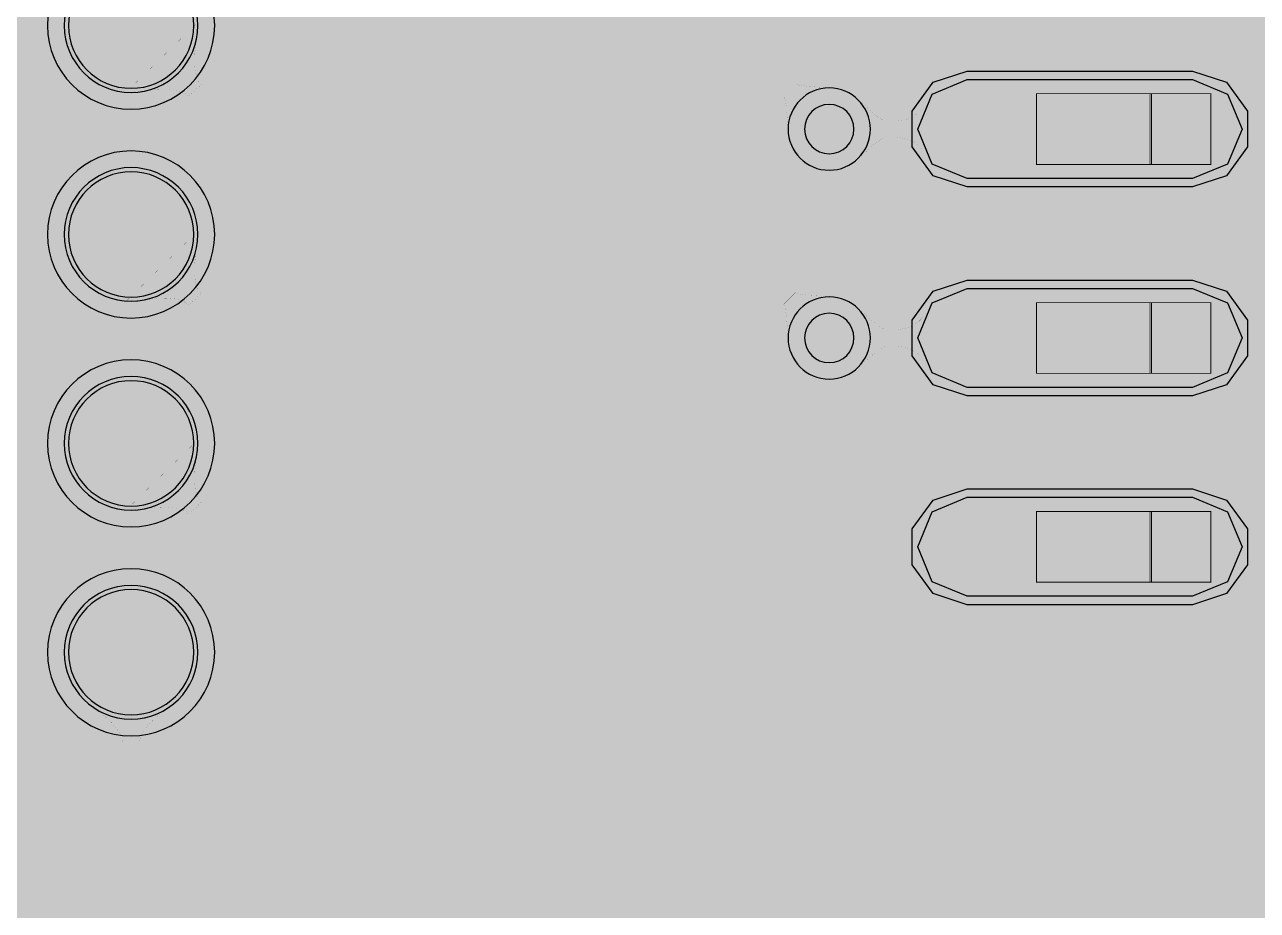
# Model space of a CAD drawing. Header units: millimetres. Extents: x 0 to 100, y -100 to 0.
# Drawn here: x 8.85 to 16.35, y -62.55 to -57.17 of the extents above; entities that cross this region are included whole.
import ezdxf

# ---------------------------------------------------------------- set-up
doc = ezdxf.new("R2010")
doc.units = ezdxf.units.MM
doc.header["$MEASUREMENT"] = 0
for name, color, linetype, true_color in [('Bottom-Layer', 7, 'Continuous', 0x0000ff), ('Bottom-Paste-Mask-Layer', 7, 'Continuous', 0x800000), ('Bottom-Solder-Mask-Layer', 7, 'Continuous', 0xaa00ff), ('Component-Shape-Layer', 7, 'Continuous', 0x00cccc), ('Hole-Layer', 7, 'Continuous', 0x222222), ('Inner1', 7, 'Continuous', 0x999966), ('Inner2', 7, 'Continuous', 0x008000), ('Multi-Layer', 7, 'Continuous', 0xc0c0c0), ('Pin-Floating-Layer', 7, 'Continuous', 0xff99ff), ('Pin-Soldering-Layer', 7, 'Continuous', 0xcc9999), ('Top-Layer', 7, 'Continuous', 0xff0000), ('Top-Paste-Mask-Layer', 7, 'Continuous', 0x808080), ('Top-Solder-Mask-Layer', 7, 'Continuous', 0x800080)]:
    doc.layers.add(name, color=color, linetype=linetype, true_color=true_color)

msp = doc.modelspace()

# ---------------------------------------------------------------- hatches: boundary and pattern name
at = {"layer": 'Bottom-Layer'}
for points in [[(99.6419, -0.3581), (99.6419, -99.6419), (0.3581, -99.6419), (0.3581, -0.3581)], [(7.0747, -50.8217), (6.826, -51.0968), (6.736, -51.4567), (6.826, -51.8165), (7.0747, -52.0917), (6.826, -52.3668), (6.736, -52.7267), (6.826, -53.0865), (7.0747, -53.3617), (6.826, -53.6368), (6.736, -53.9967), (6.826, -54.3565), (7.0747, -54.6317), (6.826, -54.9068), (6.736, -55.2667), (6.826, -55.6265), (7.0747, -55.9017), (6.8259, -56.1769), (6.736, -56.5369), (6.8261, -56.8969), (7.0752, -57.172), (6.8329, -57.4355), (6.7371, -57.7804), (6.8087, -58.1311), (7.0319, -58.4108), (7.0531, -58.4266), (7.0747, -58.4417), (6.826, -58.7168), (6.736, -59.0767), (6.826, -59.4365), (7.0747, -59.7117), (6.826, -59.9868), (6.736, -60.3467), (6.826, -60.7066), (7.0747, -60.9817), (6.8636, -61.1938), (6.7501, -61.4706), (6.7515, -61.7699), (6.8676, -62.0456), (7.0808, -62.2557), (7.3582, -62.3679), (7.6574, -62.365), (7.9326, -62.2474), (9.7791, -62.2474), (9.9357, -62.2163), (10.0684, -62.1276), (10.5764, -61.6196), (10.6651, -61.4869), (10.6963, -61.3303), (10.6963, -45.3287), (13.1431, -42.8819), (13.1738, -43.1818), (13.3447, -43.4301), (13.6139, -43.5658), (13.9152, -43.5555), (14.1745, -43.4018), (14.3282, -43.1425), (14.3385, -42.8412), (14.2028, -42.572), (13.9545, -42.4011), (13.6546, -42.3704), (13.7111, -42.3139), (13.7843, -42.3087), (14.1068, -42.1903), (14.3137, -41.9161), (14.339, -41.5735), (14.1746, -41.2718), (13.873, -41.1074), (13.5304, -41.1326), (13.2561, -41.3394), (13.1377, -41.6619), (13.1324, -41.7353), (10.2512, -44.6165), (10.2611, -44.3937), (10.2063, -44.1776), (10.0914, -43.9865), (9.9263, -43.8367), (10.1751, -43.5615), (10.2651, -43.2017), (10.1751, -42.8418), (9.9263, -42.5667), (10.1751, -42.2915), (10.2651, -41.9317), (10.1751, -41.5718), (9.9263, -41.2967), (10.1751, -41.0215), (10.2651, -40.6617), (10.1751, -40.3018), (9.9263, -40.0267), (10.1841, -39.7341), (10.2641, -39.3526), (10.1455, -38.9811), (9.8592, -38.7165), (9.8668, -38.7089), (11.443, -38.7089), (13.1324, -40.3984), (13.1377, -40.4717), (13.2561, -40.7942), (13.5303, -41.001), (13.8729, -41.0263), (14.1745, -40.8619), (14.3389, -40.5603), (14.3137, -40.2178), (14.107, -39.9435), (13.7846, -39.825), (13.7111, -39.8197), (13.6546, -39.7633), (13.9751, -39.7245), (14.2306, -39.5272), (14.3492, -39.2269), (14.2973, -38.9082), (14.0895, -38.661), (13.7846, -38.555), (13.7111, -38.5497), (13.6546, -38.4933), (13.9546, -38.4625), (14.203, -38.2914), (14.3386, -38.0219), (14.328, -37.7205), (14.174, -37.4612), (13.9143, -37.3078), (13.6128, -37.2981), (13.3437, -37.4344), (13.2881, -37.4827), (9.4686, -37.4827), (9.312, -37.5138), (9.1792, -37.6025), (7.9658, -38.8159), (7.8771, -38.9487), (7.846, -39.1052), (7.846, -44.4246), (7.4742, -44.3426), (7.1089, -44.45), (6.8408, -44.7203), (6.7362, -45.0864), (6.8213, -45.4576), (7.0747, -45.7417), (6.826, -46.0168), (6.736, -46.3767), (6.826, -46.7365), (7.0747, -47.0117), (6.826, -47.2868), (6.736, -47.6467), (6.826, -48.0065), (7.0747, -48.2817), (6.826, -48.5568), (6.736, -48.9167), (6.826, -49.2765), (7.0747, -49.5517), (6.826, -49.8268), (6.736, -50.1867), (6.826, -50.5465)], [(9.0941, -57.1717, 1), (9.9069, -57.1717, 1)], [(13.1364, -57.8008), (13.2178, -58.1049), (13.4404, -58.3275), (13.7445, -58.409), (14.0486, -58.3275), (14.2712, -58.1049), (14.3527, -57.8008), (14.2712, -57.4968), (14.0486, -57.2742), (13.7445, -57.1927), (13.4404, -57.2742), (13.2178, -57.4968)], [(9.0941, -58.4417, 1), (9.9069, -58.4417, 1)], [(13.1364, -59.0708), (13.2178, -59.3749), (13.4404, -59.5975), (13.7445, -59.679), (14.0486, -59.5975), (14.2712, -59.3749), (14.3527, -59.0708), (14.2712, -58.7668), (14.0486, -58.5442), (13.7445, -58.4627), (13.4404, -58.5442), (13.2178, -58.7668)], [(9.0941, -59.7117, 1), (9.9069, -59.7117, 1)], [(9.0941, -60.9817, 1), (9.9069, -60.9817, 1)]]:
    msp.add_hatch(color=256, dxfattribs=at).paths.add_polyline_path(points)
at = {"layer": 'Bottom-Paste-Mask-Layer'}
for points in [[(9.0941, -57.1717, 1), (9.9069, -57.1717, 1)], [(9.0941, -58.4417, 1), (9.9069, -58.4417, 1)], [(9.0941, -59.7117, 1), (9.9069, -59.7117, 1)], [(9.0941, -60.9817, 1), (9.9069, -60.9817, 1)]]:
    msp.add_hatch(color=256, dxfattribs=at).paths.add_polyline_path(points)
at = {"layer": 'Bottom-Solder-Mask-Layer'}
for points in [[(8.9925, -57.1717, 1), (10.0085, -57.1717, 1)], [(8.9925, -58.4417, 1), (10.0085, -58.4417, 1)], [(8.9925, -59.7117, 1), (10.0085, -59.7117, 1)], [(8.9925, -60.9817, 1), (10.0085, -60.9817, 1)]]:
    msp.add_hatch(color=256, dxfattribs=at).paths.add_polyline_path(points)
at = {"layer": 'Hole-Layer'}
for points in [[(9.1195, -57.1717, 1), (9.8815, -57.1717, 1)], [(9.1195, -58.4417, 1), (9.8815, -58.4417, 1)], [(9.1195, -59.7117, 1), (9.8815, -59.7117, 1)], [(9.1195, -60.9817, 1), (9.8815, -60.9817, 1)]]:
    msp.add_hatch(color=256, dxfattribs=at).paths.add_polyline_path(points)
at = {"layer": 'Inner1'}
for points in [[(99.6419, -0.3581), (99.6419, -99.6419), (0.3581, -99.6419), (0.3581, -0.3581)], [(7.0747, -50.8217), (6.826, -51.0968), (6.736, -51.4567), (6.826, -51.8165), (7.0747, -52.0917), (6.826, -52.3668), (6.736, -52.7267), (6.826, -53.0865), (7.0747, -53.3617), (6.826, -53.6368), (6.736, -53.9967), (6.826, -54.3565), (7.0747, -54.6317), (6.826, -54.9068), (6.736, -55.2667), (6.826, -55.6265), (7.0747, -55.9017), (6.826, -56.1768), (6.736, -56.5367), (6.826, -56.8965), (7.0747, -57.1717), (6.826, -57.4468), (6.736, -57.8067), (6.826, -58.1665), (7.0747, -58.4417), (6.826, -58.7168), (6.736, -59.0767), (6.826, -59.4365), (7.0747, -59.7117), (6.826, -59.9868), (6.736, -60.3467), (6.826, -60.7066), (7.0747, -60.9817), (6.8189, -61.2705), (6.7366, -61.6475), (6.8489, -62.0166), (7.1272, -62.2839), (7.5005, -62.3812), (7.8739, -62.2839), (8.1521, -62.0166), (8.2644, -61.6475), (8.1822, -61.2705), (7.9263, -60.9817), (8.1751, -60.7066), (8.2651, -60.3467), (8.1751, -59.9868), (7.9263, -59.7117), (8.1751, -59.4365), (8.2651, -59.0767), (8.1751, -58.7168), (7.9263, -58.4417), (8.1751, -58.1665), (8.2651, -57.8067), (8.1751, -57.4468), (7.9263, -57.1717), (8.1751, -56.8965), (8.2651, -56.5367), (8.1751, -56.1768), (7.9263, -55.9017), (8.1751, -55.6265), (8.2651, -55.2667), (8.1751, -54.9068), (7.9263, -54.6317), (8.1751, -54.3565), (8.2651, -53.9967), (8.1751, -53.6368), (7.9263, -53.3617), (8.1751, -53.0865), (8.2651, -52.7267), (8.1751, -52.3668), (7.9263, -52.0917), (8.1751, -51.8165), (8.2651, -51.4567), (8.1751, -51.0968), (7.9263, -50.8217), (8.1751, -50.5465), (8.2651, -50.1867), (8.1751, -49.8268), (7.9263, -49.5517), (8.1371, -49.3401), (8.2508, -49.0639), (8.2499, -48.7652), (8.2487, -48.754), (8.7361, -48.2666), (8.8225, -48.6349), (9.0748, -48.9167), (8.979, -48.9927), (8.8966, -49.0829), (8.7597, -49.3625), (8.7458, -49.6735), (8.8569, -49.9643), (9.0748, -50.1867), (8.979, -50.2627), (8.8966, -50.3529), (8.7597, -50.6325), (8.7458, -50.9435), (8.8569, -51.2343), (9.0748, -51.4567), (8.979, -51.5327), (8.8966, -51.6229), (8.7597, -51.9025), (8.7458, -52.2135), (8.8569, -52.5043), (9.0748, -52.7267), (8.979, -52.8027), (8.8966, -52.8929), (8.7597, -53.1725), (8.7457, -53.4835), (8.8569, -53.7743), (9.0747, -53.9967), (8.826, -54.2718), (8.736, -54.6317), (8.826, -54.9915), (9.0747, -55.2667), (8.826, -55.5418), (8.736, -55.9017), (8.826, -56.2616), (9.0748, -56.5367), (8.979, -56.6127), (8.8966, -56.7029), (8.7597, -56.9825), (8.7458, -57.2936), (8.8569, -57.5844), (9.0748, -57.8067), (8.979, -57.8827), (8.8966, -57.9729), (8.7597, -58.2525), (8.7458, -58.5636), (8.8569, -58.8544), (9.0748, -59.0767), (8.979, -59.1527), (8.8966, -59.2429), (8.7597, -59.5225), (8.7457, -59.8335), (8.8569, -60.1243), (9.0747, -60.3467), (8.8257, -60.6223), (8.736, -60.9828), (8.8267, -61.343), (9.0765, -61.6179), (9.0915, -61.63), (9.0915, -69.656), (9.1226, -69.8125), (9.2113, -69.9453), (13.1324, -73.8664), (13.1377, -73.9398), (13.2561, -74.2622), (13.5303, -74.469), (13.8729, -74.4943), (14.1745, -74.3299), (14.3389, -74.0284), (14.3137, -73.6858), (14.107, -73.4115), (13.7846, -73.293), (13.7111, -73.2878), (13.6546, -73.2313), (13.9751, -73.1926), (14.2306, -72.9952), (14.3492, -72.6949), (14.2973, -72.3763), (14.0895, -72.1291), (13.7846, -72.023), (13.7111, -72.0178), (13.6546, -71.9613), (13.9751, -71.9226), (14.2306, -71.7252), (14.3492, -71.4249), (14.2973, -71.1063), (14.0895, -70.8591), (13.7846, -70.753), (13.7111, -70.7478), (13.6546, -70.6913), (13.9751, -70.6526), (14.2306, -70.4552), (14.3492, -70.1549), (14.2973, -69.8363), (14.0895, -69.5891), (13.7846, -69.483), (13.7111, -69.4778), (13.6546, -69.4213), (13.9751, -69.3826), (14.2306, -69.1852), (14.3492, -68.8849), (14.2973, -68.5663), (14.0895, -68.3191), (13.7846, -68.213), (13.7111, -68.2078), (13.6546, -68.1513), (13.9751, -68.1126), (14.2306, -67.9152), (14.3492, -67.6149), (14.2973, -67.2962), (14.0895, -67.0491), (13.7846, -66.943), (13.7111, -66.9378), (13.6546, -66.8813), (13.9751, -66.8426), (14.2306, -66.6452), (14.3492, -66.3449), (14.2973, -66.0262), (14.0895, -65.7791), (13.7846, -65.673), (13.7111, -65.6678), (12.1433, -64.1), (12.1433, -61.0946), (18.6076, -67.5589), (18.6785, -67.835), (18.8675, -68.0484), (19.1329, -68.1523), (19.4166, -68.1239), (19.656, -67.9693), (19.7988, -67.7225), (19.8134, -67.4379), (19.6967, -67.1778), (19.4744, -66.9995), (19.1951, -66.9421), (19.1485, -66.9426), (12.3473, -60.1414), (12.3473, -58.2522), (13.1324, -59.0374), (13.1377, -59.1108), (13.2561, -59.4332), (13.5303, -59.64), (13.8729, -59.6653), (14.1745, -59.5009), (14.3389, -59.1994), (14.3137, -58.8568), (14.107, -58.5825), (13.7846, -58.464), (13.7111, -58.4588), (13.6546, -58.4023), (13.9751, -58.3636), (14.2306, -58.1662), (14.3492, -57.8659), (14.2973, -57.5472), (14.0895, -57.3001), (13.7846, -57.194), (13.7111, -57.1888), (13.6546, -57.1323), (13.9751, -57.0936), (14.2306, -56.8962), (14.3492, -56.5959), (14.2973, -56.2772), (14.0895, -56.0301), (13.7846, -55.924), (13.7111, -55.9188), (13.6546, -55.8623), (13.9751, -55.8236), (14.2306, -55.6262), (14.3492, -55.3259), (14.2973, -55.0072), (14.0895, -54.76), (13.7846, -54.654), (13.7111, -54.6488), (13.6546, -54.5923), (13.9751, -54.5536), (14.2306, -54.3562), (14.3492, -54.0559), (14.2973, -53.7372), (14.0895, -53.49), (13.7846, -53.384), (13.7111, -53.3788), (13.6546, -53.3223), (13.9751, -53.2836), (14.2306, -53.0862), (14.3492, -52.7859), (14.2973, -52.4672), (14.0895, -52.22), (13.7846, -52.114), (13.7111, -52.1088), (13.7007, -52.0984), (13.7007, -52.0574), (13.9367, -52.0278), (14.1434, -51.9099), (14.289, -51.7217), (14.3512, -51.4921), (14.3207, -51.2562), (14.2019, -51.05), (14.1537, -50.9944), (14.1537, -47.4524), (14.1225, -47.2958), (14.0338, -47.1631), (10.2475, -43.3768), (10.2505, -43.3504), (10.263, -43.2571), (10.2641, -43.163), (10.2609, -43.1218), (10.2554, -43.0809), (18.721, -51.5464), (18.721, -52.2644), (18.6727, -52.32), (18.5285, -52.6318), (18.5762, -52.9719), (18.8006, -53.232), (19.1301, -53.329), (19.4596, -53.232), (19.684, -52.9719), (19.7317, -52.6318), (19.5875, -52.32), (19.5392, -52.2644), (19.5392, -51.6143), (19.5814, -51.3627), (19.4663, -51.1351), (19.4283, -51.0971), (19.4194, -51.0879), (19.4102, -51.079), (12.9683, -44.6371), (13.0207, -44.6475), (13.0739, -44.651), (13.2881, -44.651), (13.3436, -44.6991), (13.6553, -44.8434), (13.9955, -44.7958), (14.2556, -44.5714), (14.3527, -44.2419), (14.2557, -43.9124), (13.9957, -43.688), (13.6555, -43.6402), (13.3437, -43.7844), (13.2881, -43.8327), (13.2434, -43.8327), (10.2475, -40.8368), (10.2505, -40.8104), (10.2567, -40.7742), (10.2613, -40.7377), (12.7846, -43.2611), (12.9174, -43.3498), (13.0739, -43.381), (13.2881, -43.381), (13.3436, -43.4291), (13.6553, -43.5734), (13.9955, -43.5258), (14.2556, -43.3014), (14.3527, -42.9719), (14.2557, -42.6424), (13.9957, -42.418), (13.6555, -42.3702), (13.3437, -42.5144), (13.2881, -42.5627), (13.2434, -42.5627), (10.2475, -39.5668), (10.2505, -39.5404), (10.2582, -39.4939), (10.263, -39.4471), (10.265, -39.4), (10.2641, -39.3529), (10.1778, -39.0371), (9.9674, -38.7864), (9.6713, -38.6466), (9.3439, -38.6434), (9.0453, -38.7774), (9.0453, -29.6107), (13.1431, -25.5129), (13.1738, -25.8127), (13.3447, -26.061), (13.6139, -26.1967), (13.9152, -26.1865), (14.1745, -26.0328), (14.3282, -25.7735), (14.3385, -25.4722), (14.2028, -25.203), (13.9545, -25.032), (13.6546, -25.0013), (13.7111, -24.9449), (13.7843, -24.9396), (14.0894, -24.8337), (14.2972, -24.5866), (14.3492, -24.2679), (14.2307, -23.9675), (13.9752, -23.7701), (13.6546, -23.7313), (13.7111, -23.6748), (13.7843, -23.6696), (14.0894, -23.5637), (14.2972, -23.3166), (14.3492, -22.9979), (14.2307, -22.6975), (13.9752, -22.5001), (13.6546, -22.4613), (13.7111, -22.4048), (13.7843, -22.3996), (14.0431, -22.3226), (14.2431, -22.1411), (14.3447, -21.8909), (14.328, -21.6214), (14.1963, -21.3856), (13.9754, -21.2302), (14.1395, -21.0661), (16.5447, -21.0661), (18.6116, -23.133), (18.7116, -23.4031), (18.9247, -23.5968), (19.203, -23.6708), (19.4842, -23.6085), (19.7051, -23.4238), (19.8163, -23.1581), (19.7928, -22.8711), (19.6399, -22.6271), (19.3919, -22.4807), (19.1044, -22.4649), (19.1007, -22.4654), (17.0033, -20.368), (16.8706, -20.2794), (16.7141, -20.2482), (13.9201, -20.2482), (13.6885, -20.3202), (13.5383, -20.5107), (6.5689, -27.48), (6.4803, -27.6127), (6.4492, -27.7692), (6.4492, -44.471), (6.4803, -44.6275), (6.5689, -44.7602), (6.7524, -44.9436), (6.7512, -44.9548), (6.7503, -45.2538), (6.8641, -45.5303), (7.0752, -45.742), (6.8419, -45.9899), (6.7392, -46.3145), (6.7875, -46.6515), (6.9773, -46.9341), (7.0246, -46.975), (7.0752, -47.012), (6.8329, -47.2755), (6.7371, -47.6203), (6.8087, -47.971), (7.0319, -48.2508), (7.0533, -48.2668), (7.0752, -48.282), (6.8329, -48.5455), (6.7371, -48.8903), (6.8087, -49.241), (7.0319, -49.5208), (7.0531, -49.5366), (7.0747, -49.5517), (6.826, -49.8268), (6.736, -50.1867), (6.826, -50.5465)]]:
    msp.add_hatch(color=256, dxfattribs=at).paths.add_polyline_path(points)
at = {"layer": 'Inner2'}
for points in [[(99.6419, -0.3581), (99.6419, -99.6419), (0.3581, -99.6419), (0.3581, -0.3581)], [(7.0747, -50.8217), (6.8259, -51.0969), (6.736, -51.4569), (6.8261, -51.8169), (7.0752, -52.092), (6.8329, -52.3555), (6.7371, -52.7003), (6.8087, -53.0511), (7.0319, -53.3308), (7.0531, -53.3466), (7.0747, -53.3617), (6.826, -53.6368), (6.736, -53.9967), (6.826, -54.3565), (7.0747, -54.6317), (6.826, -54.9068), (6.736, -55.2667), (6.826, -55.6265), (7.0747, -55.9017), (6.826, -56.1768), (6.736, -56.5367), (6.826, -56.8965), (7.0747, -57.1717), (6.826, -57.4468), (6.736, -57.8067), (6.826, -58.1665), (7.0747, -58.4417), (6.826, -58.7168), (6.736, -59.0767), (6.826, -59.4365), (7.0747, -59.7117), (6.826, -59.9868), (6.736, -60.3467), (6.826, -60.7066), (7.0747, -60.9817), (6.8189, -61.2705), (6.7366, -61.6475), (6.8489, -62.0166), (7.1272, -62.2839), (7.5005, -62.3812), (7.8739, -62.2839), (8.1521, -62.0166), (8.2644, -61.6475), (8.1822, -61.2705), (7.9263, -60.9817), (8.1751, -60.7066), (8.2651, -60.3467), (8.1751, -59.9868), (7.9263, -59.7117), (8.1751, -59.4365), (8.2651, -59.0767), (8.1751, -58.7168), (7.9263, -58.4417), (8.1751, -58.1665), (8.2651, -57.8067), (8.1751, -57.4468), (7.9263, -57.1717), (8.1751, -56.8965), (8.2651, -56.5367), (8.1751, -56.1768), (7.9263, -55.9017), (8.1751, -55.6265), (8.2651, -55.2667), (8.1751, -54.9068), (7.9263, -54.6317), (8.1751, -54.3565), (8.2651, -53.9967), (8.1751, -53.6368), (7.9263, -53.3617), (8.1371, -53.1501), (8.2508, -52.8739), (8.2499, -52.5752), (8.2487, -52.564), (8.7361, -52.0766), (8.8224, -52.4449), (9.0747, -52.7267), (8.826, -53.0018), (8.736, -53.3617), (8.826, -53.7215), (9.0747, -53.9967), (8.826, -54.2718), (8.736, -54.6317), (8.826, -54.9915), (9.0747, -55.2667), (8.826, -55.5418), (8.736, -55.9017), (8.826, -56.2615), (9.0747, -56.5367), (8.826, -56.8118), (8.736, -57.1717), (8.826, -57.5315), (9.0747, -57.8067), (8.826, -58.0818), (8.736, -58.4417), (8.826, -58.8015), (9.0747, -59.0767), (8.826, -59.3518), (8.736, -59.7117), (8.826, -60.0715), (9.0747, -60.3467), (8.8189, -60.6355), (8.7366, -61.0125), (8.8489, -61.3816), (9.1272, -61.6489), (9.5005, -61.7462), (9.8739, -61.6489), (10.1521, -61.3816), (10.2644, -61.0125), (10.1822, -60.6355), (9.9263, -60.3467), (10.1751, -60.0715), (10.2651, -59.7117), (10.1751, -59.3518), (9.9263, -59.0767), (10.1751, -58.8015), (10.2651, -58.4417), (10.1751, -58.0818), (9.9263, -57.8067), (10.1751, -57.5315), (10.2651, -57.1717), (10.1751, -56.8118), (9.9263, -56.5367), (10.1751, -56.2615), (10.2651, -55.9017), (10.1751, -55.5418), (9.9263, -55.2667), (10.1751, -54.9915), (10.2651, -54.6317), (10.1751, -54.2718), (9.9263, -53.9967), (10.1751, -53.7215), (10.2651, -53.3617), (10.1751, -53.0018), (9.9263, -52.7267), (10.1751, -52.4515), (10.2651, -52.0917), (10.1751, -51.7318), (9.9263, -51.4567), (10.1751, -51.1815), (10.2651, -50.8217), (10.1751, -50.4618), (9.9263, -50.1867), (10.1751, -49.9115), (10.2651, -49.5517), (10.1751, -49.1918), (9.9263, -48.9167), (10.1751, -48.6415), (10.2651, -48.2817), (10.1751, -47.9218), (9.9263, -47.6467), (10.1751, -47.3715), (10.2651, -47.0117), (10.1751, -46.6518), (9.9263, -46.3767), (10.1751, -46.1015), (10.2651, -45.7417), (10.1751, -45.3818), (9.9263, -45.1067), (10.1751, -44.8315), (10.2651, -44.4717), (10.1751, -44.1118), (9.9263, -43.8367), (10.1751, -43.5615), (10.2651, -43.2017), (10.1751, -42.8418), (9.9263, -42.5667), (10.1751, -42.2915), (10.2651, -41.9317), (10.1751, -41.5718), (9.9263, -41.2967), (10.1751, -41.0215), (10.2651, -40.6617), (10.1751, -40.3018), (9.9263, -40.0267), (10.1394, -39.8116), (10.2523, -39.5307), (10.2473, -39.228), (10.1253, -38.951), (9.9053, -38.7431), (9.6218, -38.6368), (9.3193, -38.6489), (9.0453, -38.7774), (9.0453, -33.4207), (13.7111, -28.7549), (13.7843, -28.7496), (14.0894, -28.6437), (14.2972, -28.3966), (14.3492, -28.0779), (14.2307, -27.7775), (13.9752, -27.5801), (13.6546, -27.5413), (13.7111, -27.4849), (13.7843, -27.4796), (14.0894, -27.3737), (14.2972, -27.1266), (14.3492, -26.8079), (14.2307, -26.5075), (13.9752, -26.3101), (13.6546, -26.2713), (13.7111, -26.2149), (13.7843, -26.2096), (14.1068, -26.0913), (14.3137, -25.817), (14.339, -25.4745), (14.1746, -25.1728), (13.873, -25.0084), (13.5304, -25.0336), (13.2561, -25.2404), (13.1377, -25.5628), (13.1324, -25.6362), (7.9388, -30.8299), (7.8501, -30.9626), (7.819, -31.1192), (7.819, -44.4116), (7.4492, -44.3438), (7.0919, -44.4605), (6.8333, -44.7333), (6.736, -45.0964), (6.8236, -45.462), (7.0747, -45.7417), (6.826, -46.0168), (6.736, -46.3767), (6.826, -46.7365), (7.0747, -47.0117), (6.826, -47.2868), (6.736, -47.6467), (6.826, -48.0065), (7.0747, -48.2817), (6.826, -48.5568), (6.736, -48.9167), (6.826, -49.2765), (7.0747, -49.5517), (6.826, -49.8268), (6.736, -50.1867), (6.826, -50.5465)], [(13.1364, -57.8008), (13.2178, -58.1049), (13.4404, -58.3275), (13.7445, -58.409), (14.0486, -58.3275), (14.2712, -58.1049), (14.3527, -57.8008), (14.2712, -57.4968), (14.0486, -57.2742), (13.7445, -57.1927), (13.4404, -57.2742), (13.2178, -57.4968)], [(13.1364, -59.0708), (13.2178, -59.3749), (13.4404, -59.5975), (13.7445, -59.679), (14.0486, -59.5975), (14.2712, -59.3749), (14.3527, -59.0708), (14.2712, -58.7668), (14.0486, -58.5442), (13.7445, -58.4627), (13.4404, -58.5442), (13.2178, -58.7668)]]:
    msp.add_hatch(color=256, dxfattribs=at).paths.add_polyline_path(points)
at = {"layer": 'Multi-Layer'}
for points in [[(9.0941, -57.1717, 1), (9.9069, -57.1717, 1)], [(9.0941, -57.1717, 1), (9.9069, -57.1717, 1)], [(9.0941, -57.1717, 1), (9.9069, -57.1717, 1)], [(9.0941, -58.4417, 1), (9.9069, -58.4417, 1)], [(9.0941, -58.4417, 1), (9.9069, -58.4417, 1)], [(9.0941, -58.4417, 1), (9.9069, -58.4417, 1)], [(9.0941, -59.7117, 1), (9.9069, -59.7117, 1)], [(9.0941, -59.7117, 1), (9.9069, -59.7117, 1)], [(9.0941, -59.7117, 1), (9.9069, -59.7117, 1)], [(9.0941, -60.9817, 1), (9.9069, -60.9817, 1)], [(9.0941, -60.9817, 1), (9.9069, -60.9817, 1)], [(9.0941, -60.9817, 1), (9.9069, -60.9817, 1)]]:
    msp.add_hatch(color=256, dxfattribs=at).paths.add_polyline_path(points)
at = {"layer": 'Pin-Floating-Layer'}
for points in [[(15.6941, -57.5858), (16.0641, -57.5858), (16.0641, -58.0158), (15.6941, -58.0158)], [(15.6941, -57.5858), (16.0641, -57.5858), (16.0641, -58.0158), (15.6941, -58.0158)], [(15.6941, -58.8558), (16.0641, -58.8558), (16.0641, -59.2858), (15.6941, -59.2858)], [(15.6941, -58.8558), (16.0641, -58.8558), (16.0641, -59.2858), (15.6941, -59.2858)], [(15.6941, -60.1258), (16.0641, -60.1258), (16.0641, -60.5559), (15.6941, -60.5559)], [(15.6941, -60.1258), (16.0641, -60.1258), (16.0641, -60.5559), (15.6941, -60.5559)]]:
    msp.add_hatch(color=256, dxfattribs=at).paths.add_polyline_path(points)
at = {"layer": 'Pin-Soldering-Layer'}
for points in [[(15.0041, -57.5858), (15.7041, -57.5858), (15.7041, -58.0158), (15.0041, -58.0158)], [(15.0041, -57.5858), (15.7041, -57.5858), (15.7041, -58.0158), (15.0041, -58.0158)], [(15.0041, -58.8558), (15.7041, -58.8558), (15.7041, -59.2858), (15.0041, -59.2858)], [(15.0041, -58.8558), (15.7041, -58.8558), (15.7041, -59.2858), (15.0041, -59.2858)], [(15.0041, -60.1258), (15.7041, -60.1258), (15.7041, -60.5559), (15.0041, -60.5559)], [(15.0041, -60.1258), (15.7041, -60.1258), (15.7041, -60.5559), (15.0041, -60.5559)]]:
    msp.add_hatch(color=256, dxfattribs=at).paths.add_polyline_path(points)
at = {"layer": 'Top-Layer'}
for points in [[(99.6419, -0.3581), (99.6419, -99.6419), (0.3581, -99.6419), (0.3581, -0.3581)], [(14.1258, -56.057), (13.8146, -55.9267), (13.4819, -55.9823), (13.2299, -56.2067), (13.1364, -56.5308), (13.2299, -56.855), (13.4819, -57.0793), (13.8146, -57.1349), (14.1258, -57.0046), (14.2564, -57.1028), (14.4073, -57.1658), (14.2564, -57.2289), (14.1258, -57.327), (13.8146, -57.1967), (13.4819, -57.2523), (13.2299, -57.4767), (13.1364, -57.8008), (13.2299, -58.125), (13.4819, -58.3493), (13.8146, -58.4049), (14.1258, -58.2746), (14.2564, -58.3728), (14.4073, -58.4358), (14.2564, -58.4989), (14.1258, -58.597), (13.8146, -58.4668), (13.4819, -58.5223), (13.2299, -58.7467), (13.1364, -59.0708), (13.2299, -59.395), (13.4819, -59.6193), (13.8146, -59.6749), (14.1258, -59.5446), (14.2564, -59.6428), (14.4073, -59.7058), (14.1348, -59.8585), (13.9632, -60.1194), (13.9309, -60.43), (14.0453, -60.7207), (14.2806, -60.926), (14.584, -61), (15.953, -61), (16.2564, -60.926), (16.4917, -60.7207), (16.6061, -60.43), (16.5738, -60.1194), (16.4022, -59.8585), (16.1298, -59.7058), (16.4218, -59.5342), (16.59, -59.2402), (16.59, -58.9015), (16.4218, -58.6075), (16.1298, -58.4358), (16.4218, -58.2642), (16.59, -57.9702), (16.59, -57.6315), (16.4218, -57.3375), (16.1298, -57.1658), (16.4218, -56.9942), (16.59, -56.7002), (16.59, -56.3615), (16.4218, -56.0675), (16.1298, -55.8958), (16.4218, -55.7242), (16.59, -55.4302), (16.59, -55.0915), (16.4218, -54.7975), (16.1298, -54.6258), (16.4218, -54.4542), (16.59, -54.1602), (16.59, -53.8215), (16.4218, -53.5275), (16.1298, -53.3558), (16.4218, -53.1842), (16.59, -52.8902), (16.59, -52.5515), (16.4218, -52.2575), (16.1298, -52.0858), (16.4022, -51.9332), (16.5738, -51.6723), (16.6061, -51.3616), (16.4917, -51.071), (16.2564, -50.8657), (15.953, -50.7917), (14.584, -50.7917), (14.3369, -50.8398), (14.1258, -50.977), (13.8146, -50.8467), (13.4819, -50.9023), (13.2299, -51.1267), (13.1364, -51.4508), (13.2299, -51.7749), (13.4819, -51.9993), (13.8146, -52.0549), (14.1258, -51.9246), (14.2564, -52.0228), (14.4073, -52.0858), (14.2564, -52.1488), (14.1258, -52.247), (13.8146, -52.1167), (13.4819, -52.1723), (13.2299, -52.3967), (13.1364, -52.7208), (13.2299, -53.0449), (13.4819, -53.2693), (13.8146, -53.3249), (14.1258, -53.1946), (14.2564, -53.2928), (14.4073, -53.3558), (14.2564, -53.4188), (14.1258, -53.517), (13.8146, -53.3867), (13.4819, -53.4423), (13.2299, -53.6667), (13.1364, -53.9908), (13.2299, -54.3149), (13.4819, -54.5393), (13.8146, -54.5949), (14.1258, -54.4646), (14.2564, -54.5628), (14.4073, -54.6258), (14.2564, -54.6888), (14.1258, -54.787), (13.8146, -54.6567), (13.4819, -54.7123), (13.2299, -54.9367), (13.1364, -55.2608), (13.2299, -55.5849), (13.4819, -55.8093), (13.8146, -55.8649), (14.1258, -55.7346), (14.2564, -55.8328), (14.4073, -55.8958), (14.2564, -55.9589)], [(9.0941, -57.1717, 1), (9.9069, -57.1717, 1)], [(14.584, -58.1018), (14.3712, -58.0137), (14.283, -57.8008), (14.3712, -57.588), (14.584, -57.4998), (15.953, -57.4998), (16.1658, -57.588), (16.254, -57.8008), (16.1658, -58.0137), (15.953, -58.1018)], [(9.0941, -58.4417, 1), (9.9069, -58.4417, 1)], [(14.584, -59.3718), (14.3712, -59.2837), (14.283, -59.0708), (14.3712, -58.858), (14.584, -58.7698), (15.953, -58.7698), (16.1658, -58.858), (16.254, -59.0708), (16.1658, -59.2837), (15.953, -59.3718)], [(9.0941, -59.7117, 1), (9.9069, -59.7117, 1)], [(14.584, -60.6418), (14.3712, -60.5537), (14.283, -60.3408), (14.3712, -60.128), (14.584, -60.0398), (15.953, -60.0398), (16.1658, -60.128), (16.254, -60.3408), (16.1658, -60.5537), (15.953, -60.6418)], [(9.0941, -60.9817, 1), (9.9069, -60.9817, 1)]]:
    msp.add_hatch(color=256, dxfattribs=at).paths.add_polyline_path(points)
at = {"layer": 'Top-Paste-Mask-Layer'}
for points in [[(9.0941, -57.1717, 1), (9.9069, -57.1717, 1)], [(14.584, -58.1018), (14.3712, -58.0137), (14.283, -57.8008), (14.3712, -57.588), (14.584, -57.4998), (15.953, -57.4998), (16.1658, -57.588), (16.254, -57.8008), (16.1658, -58.0137), (15.953, -58.1018)], [(9.0941, -58.4417, 1), (9.9069, -58.4417, 1)], [(14.584, -59.3718), (14.3712, -59.2837), (14.283, -59.0708), (14.3712, -58.858), (14.584, -58.7698), (15.953, -58.7698), (16.1658, -58.858), (16.254, -59.0708), (16.1658, -59.2837), (15.953, -59.3718)], [(9.0941, -59.7117, 1), (9.9069, -59.7117, 1)], [(14.584, -60.6418), (14.3712, -60.5537), (14.283, -60.3408), (14.3712, -60.128), (14.584, -60.0398), (15.953, -60.0398), (16.1658, -60.128), (16.254, -60.3408), (16.1658, -60.5537), (15.953, -60.6418)], [(9.0941, -60.9817, 1), (9.9069, -60.9817, 1)]]:
    msp.add_hatch(color=256, dxfattribs=at).paths.add_polyline_path(points)
at = {"layer": 'Top-Solder-Mask-Layer'}
for points in [[(9.0941, -57.1717, 1), (9.9069, -57.1717, 1)], [(14.584, -58.1528), (14.3771, -58.0856), (14.2492, -57.9096), (14.2492, -57.6921), (14.3771, -57.5161), (14.584, -57.4488), (15.953, -57.4488), (16.1599, -57.5161), (16.2878, -57.6921), (16.2878, -57.9096), (16.1599, -58.0856), (15.953, -58.1528)], [(9.0941, -58.4417, 1), (9.9069, -58.4417, 1)], [(14.584, -59.4228), (14.3771, -59.3556), (14.2492, -59.1796), (14.2492, -58.9621), (14.3771, -58.7861), (14.584, -58.7188), (15.953, -58.7188), (16.1599, -58.7861), (16.2878, -58.9621), (16.2878, -59.1796), (16.1599, -59.3556), (15.953, -59.4228)], [(9.0941, -59.7117, 1), (9.9069, -59.7117, 1)], [(14.584, -60.6928), (14.3771, -60.6256), (14.2492, -60.4496), (14.2492, -60.2321), (14.3771, -60.0561), (14.584, -59.9888), (15.953, -59.9888), (16.1599, -60.0561), (16.2878, -60.2321), (16.2878, -60.4496), (16.1599, -60.6256), (15.953, -60.6928)], [(9.0941, -60.9817, 1), (9.9069, -60.9817, 1)]]:
    msp.add_hatch(color=256, dxfattribs=at).paths.add_polyline_path(points)

# ---------------------------------------------------------------- linework, layer by layer
at = {"layer": 'Bottom-Layer'}
for points, const_width in [([(10.2871, -45.1592), (10.2871, -61.3303)], 0.102), ([(7.9326, -62.2474), (9.7791, -62.2474), (9.9357, -62.2163), (10.0684, -62.1276), (10.5764, -61.6196), (10.6651, -61.4869), (10.6963, -61.3303), (10.6963, -45.3287)], 0.0508), ([(10.2871, -61.3303), (9.7791, -61.8383)], 0.102), ([(9.7791, -61.8383), (7.7154, -61.8383)], 0.102)]:
    msp.add_lwpolyline(points, dxfattribs=dict(at, const_width=const_width))
for points in [[(9.0941, -57.1717, 1), (9.9069, -57.1717, 1)], [(9.0941, -58.4417, 1), (9.9069, -58.4417, 1)], [(9.0941, -59.7117, 1), (9.9069, -59.7117, 1)], [(9.0941, -60.9817, 1), (9.9069, -60.9817, 1)]]:
    msp.add_lwpolyline(points, format="xyb", close=True, dxfattribs=at)
at = {"layer": 'Bottom-Layer', "const_width": 0.0508}
for points in [[(13.1364, -57.8008), (13.2178, -58.1049), (13.4404, -58.3275), (13.7445, -58.409), (14.0486, -58.3275), (14.2712, -58.1049), (14.3527, -57.8008), (14.2712, -57.4968), (14.0486, -57.2742), (13.7445, -57.1927), (13.4404, -57.2742), (13.2178, -57.4968)], [(13.1364, -59.0708), (13.2178, -59.3749), (13.4404, -59.5975), (13.7445, -59.679), (14.0486, -59.5975), (14.2712, -59.3749), (14.3527, -59.0708), (14.2712, -58.7668), (14.0486, -58.5442), (13.7445, -58.4627), (13.4404, -58.5442), (13.2178, -58.7668)]]:
    msp.add_lwpolyline(points, close=True, dxfattribs=at)
at = {"layer": 'Bottom-Paste-Mask-Layer'}
for points in [[(9.0941, -57.1717, 1), (9.9069, -57.1717, 1)], [(9.0941, -58.4417, 1), (9.9069, -58.4417, 1)], [(9.0941, -59.7117, 1), (9.9069, -59.7117, 1)], [(9.0941, -60.9817, 1), (9.9069, -60.9817, 1)]]:
    msp.add_lwpolyline(points, format="xyb", close=True, dxfattribs=at)
at = {"layer": 'Bottom-Solder-Mask-Layer'}
for points in [[(8.9925, -57.1717, 1), (10.0085, -57.1717, 1)], [(8.9925, -58.4417, 1), (10.0085, -58.4417, 1)], [(8.9925, -59.7117, 1), (10.0085, -59.7117, 1)], [(8.9925, -60.9817, 1), (10.0085, -60.9817, 1)]]:
    msp.add_lwpolyline(points, format="xyb", close=True, dxfattribs=at)
at = {"layer": 'Component-Shape-Layer', "const_width": 0.0508}
msp.add_lwpolyline([(16.0541, -50.9458), (19.9541, -50.9458), (19.9541, -60.8458), (16.0541, -60.8458)], close=True, dxfattribs=at)
msp.add_lwpolyline([(16.0541, -50.9458), (19.9541, -50.9458), (19.9541, -60.8458), (16.0541, -60.8458)], close=True, dxfattribs=at)
at = {"layer": 'Hole-Layer'}
for points in [[(9.1195, -57.1717, 1), (9.8815, -57.1717, 1)], [(13.5945, -57.8008, 1), (13.8945, -57.8008, 1)], [(9.1195, -58.4417, 1), (9.8815, -58.4417, 1)], [(13.5945, -59.0708, 1), (13.8945, -59.0708, 1)], [(9.1195, -59.7117, 1), (9.8815, -59.7117, 1)], [(9.1195, -60.9817, 1), (9.8815, -60.9817, 1)]]:
    msp.add_lwpolyline(points, format="xyb", close=True, dxfattribs=at)
at = {"layer": 'Inner1'}
for points, const_width in [([(12.2421, -57.5685), (12.2421, -53.57)], 0.102), ([(11.9381, -60.3108), (11.9381, -54.536)], 0.102), ([(11.7341, -64.2695), (11.7341, -55.602)], 0.102), ([(11.3261, -57.734), (9.5006, -55.9085)], 0.102), ([(13.7445, -57.8008), (12.4461, -56.5024)], 0.102), ([(11.5301, -65.3355), (11.5301, -56.668)], 0.102), ([(11.1221, -58.8), (9.5006, -57.1785)], 0.102), ([(19.1485, -66.9426), (12.3473, -60.1414), (12.3473, -58.2522), (13.1324, -59.0374), (13.1377, -59.1108), (13.2561, -59.4332), (13.5303, -59.64), (13.8729, -59.6653), (14.1745, -59.5009), (14.3389, -59.1994), (14.3137, -58.8568), (14.107, -58.5825), (13.7846, -58.464), (13.7111, -58.4588), (13.6546, -58.4023), (13.9751, -58.3636), (14.2306, -58.1662), (14.3492, -57.8659), (14.2973, -57.5472), (14.0895, -57.3001), (13.7846, -57.194), (13.7111, -57.1888), (13.6546, -57.1323)], 0.0508), ([(8.7458, -57.2936), (8.8569, -57.5844), (9.0748, -57.8067), (8.979, -57.8827), (8.8966, -57.9729), (8.7597, -58.2525)], 0.0508), ([(13.7445, -59.0708), (12.2421, -57.5685)], 0.102), ([(11.3261, -66.4015), (11.3261, -57.734)], 0.102), ([(10.9181, -59.866), (9.5006, -58.4485)], 0.102), ([(8.7458, -58.5636), (8.8569, -58.8544), (9.0748, -59.0767), (8.979, -59.1527), (8.8966, -59.2429), (8.7597, -59.5225)], 0.0508), ([(11.1221, -67.4675), (11.1221, -58.8)], 0.102), ([(10.6681, -60.886), (9.5006, -59.7185)], 0.102), ([(8.7457, -59.8335), (8.8569, -60.1243), (9.0747, -60.3467), (8.8257, -60.6223)], 0.0508), ([(10.9181, -68.5335), (10.9181, -59.866)], 0.102), ([(19.1771, -67.5498), (11.9381, -60.3108)], 0.102), ([(10.6681, -69.5535), (10.6681, -60.886)], 0.102), ([(9.5006, -69.656), (9.5006, -60.9885)], 0.102), ([(12.1433, -64.1), (12.1433, -61.0946), (18.6076, -67.5589)], 0.0508), ([(8.8267, -61.343), (9.0765, -61.6179), (9.0915, -61.63), (9.0915, -69.656)], 0.0508)]:
    msp.add_lwpolyline(points, dxfattribs=dict(at, const_width=const_width))
at = {"layer": 'Inner1', "const_width": 0.000254}
for points in [[(9.927, -57.5327), (9.8498, -57.5998), (9.8331, -57.5864), (9.8135, -57.576), (9.7672, -57.5631), (9.7144, -57.5587), (9.6583, -57.5603), (9.5503, -57.5716), (9.5051, -57.5763), (9.4703, -57.577), (9.9064, -57.151), (9.8999, -57.2315), (9.888, -57.3403), (9.8861, -57.3967), (9.8903, -57.4499), (9.9031, -57.4964), (9.9135, -57.516)], [(13.4678, -57.5962), (13.5399, -57.5241), (13.5665, -57.5341), (13.6173, -57.5412), (13.7602, -57.5513), (13.495, -57.8165), (13.4849, -57.6736), (13.4777, -57.6228)], [(9.927, -58.8027), (9.8498, -58.8698), (9.8331, -58.8564), (9.8135, -58.846), (9.7672, -58.8331), (9.7144, -58.8287), (9.6583, -58.8303), (9.5503, -58.8416), (9.5051, -58.8463), (9.4703, -58.847), (9.9064, -58.421), (9.8999, -58.5015), (9.888, -58.6103), (9.8861, -58.6667), (9.8903, -58.7199), (9.9031, -58.7664), (9.9135, -58.786)], [(13.4678, -58.8662), (13.5399, -58.7941), (13.5665, -58.8041), (13.6173, -58.8112), (13.7602, -58.8213), (13.495, -59.0865), (13.4849, -58.9436), (13.4777, -58.8928)], [(9.927, -60.0727), (9.8498, -60.1398), (9.8331, -60.1264), (9.8135, -60.116), (9.7672, -60.1031), (9.7144, -60.0987), (9.6583, -60.1003), (9.5503, -60.1116), (9.5051, -60.1163), (9.4703, -60.117), (9.9064, -59.691), (9.8999, -59.7715), (9.888, -59.8803), (9.8861, -59.9367), (9.8903, -59.9899), (9.9031, -60.0364), (9.9135, -60.056)], [(9.5516, -61.5349), (9.4496, -61.5351), (9.4473, -61.5137), (9.4408, -61.4925), (9.4171, -61.4506), (9.3826, -61.4101), (9.3416, -61.3716), (9.2567, -61.3031), (9.2212, -61.2746), (9.1958, -61.2506), (9.8054, -61.2504), (9.78, -61.2744), (9.7445, -61.303), (9.6596, -61.3714), (9.6186, -61.41), (9.5842, -61.4505), (9.5605, -61.4924), (9.5539, -61.5136)]]:
    msp.add_lwpolyline(points, close=True, dxfattribs=at)
at = {"layer": 'Inner2', "const_width": 0.0508}
for points in [[(8.7366, -61.0125), (8.8489, -61.3816), (9.1272, -61.6489), (9.5005, -61.7462), (9.8739, -61.6489), (10.1521, -61.3816), (10.2644, -61.0125), (10.1822, -60.6355), (9.9263, -60.3467), (10.1751, -60.0715), (10.2651, -59.7117), (10.1751, -59.3518), (9.9263, -59.0767), (10.1751, -58.8015), (10.2651, -58.4417), (10.1751, -58.0818), (9.9263, -57.8067), (10.1751, -57.5315), (10.2651, -57.1717), (10.1751, -56.8118)], [(8.826, -57.5315), (9.0747, -57.8067), (8.826, -58.0818)], [(8.826, -58.8015), (9.0747, -59.0767), (8.826, -59.3518)], [(8.826, -60.0715), (9.0747, -60.3467), (8.8189, -60.6355)]]:
    msp.add_lwpolyline(points, dxfattribs=at)
for points in [[(13.1364, -57.8008), (13.2178, -58.1049), (13.4404, -58.3275), (13.7445, -58.409), (14.0486, -58.3275), (14.2712, -58.1049), (14.3527, -57.8008), (14.2712, -57.4968), (14.0486, -57.2742), (13.7445, -57.1927), (13.4404, -57.2742), (13.2178, -57.4968)], [(13.1364, -59.0708), (13.2178, -59.3749), (13.4404, -59.5975), (13.7445, -59.679), (14.0486, -59.5975), (14.2712, -59.3749), (14.3527, -59.0708), (14.2712, -58.7668), (14.0486, -58.5442), (13.7445, -58.4627), (13.4404, -58.5442), (13.2178, -58.7668)]]:
    msp.add_lwpolyline(points, close=True, dxfattribs=at)
at = {"layer": 'Multi-Layer'}
for points in [[(9.0941, -57.1717, 1), (9.9069, -57.1717, 1)], [(9.0941, -57.1717, 1), (9.9069, -57.1717, 1)], [(9.0941, -57.1717, 1), (9.9069, -57.1717, 1)], [(13.4945, -57.8008, 1), (13.9945, -57.8008, 1)], [(9.0941, -58.4417, 1), (9.9069, -58.4417, 1)], [(9.0941, -58.4417, 1), (9.9069, -58.4417, 1)], [(9.0941, -58.4417, 1), (9.9069, -58.4417, 1)], [(13.4945, -59.0708, 1), (13.9945, -59.0708, 1)], [(9.0941, -59.7117, 1), (9.9069, -59.7117, 1)], [(9.0941, -59.7117, 1), (9.9069, -59.7117, 1)], [(9.0941, -59.7117, 1), (9.9069, -59.7117, 1)], [(9.0941, -60.9817, 1), (9.9069, -60.9817, 1)], [(9.0941, -60.9817, 1), (9.9069, -60.9817, 1)], [(9.0941, -60.9817, 1), (9.9069, -60.9817, 1)]]:
    msp.add_lwpolyline(points, format="xyb", close=True, dxfattribs=at)
at = {"layer": 'Pin-Floating-Layer', "const_width": 0.00508}
for points in [[(15.6941, -57.5858), (16.0641, -57.5858), (16.0641, -58.0158), (15.6941, -58.0158)], [(15.6941, -57.5858), (16.0641, -57.5858), (16.0641, -58.0158), (15.6941, -58.0158)], [(15.6941, -58.8558), (16.0641, -58.8558), (16.0641, -59.2858), (15.6941, -59.2858)], [(15.6941, -58.8558), (16.0641, -58.8558), (16.0641, -59.2858), (15.6941, -59.2858)], [(15.6941, -60.1258), (16.0641, -60.1258), (16.0641, -60.5559), (15.6941, -60.5559)], [(15.6941, -60.1258), (16.0641, -60.1258), (16.0641, -60.5559), (15.6941, -60.5559)]]:
    msp.add_lwpolyline(points, close=True, dxfattribs=at)
at = {"layer": 'Pin-Soldering-Layer', "const_width": 0.00508}
for points in [[(15.0041, -57.5858), (15.7041, -57.5858), (15.7041, -58.0158), (15.0041, -58.0158)], [(15.0041, -57.5858), (15.7041, -57.5858), (15.7041, -58.0158), (15.0041, -58.0158)], [(15.0041, -58.8558), (15.7041, -58.8558), (15.7041, -59.2858), (15.0041, -59.2858)], [(15.0041, -58.8558), (15.7041, -58.8558), (15.7041, -59.2858), (15.0041, -59.2858)], [(15.0041, -60.1258), (15.7041, -60.1258), (15.7041, -60.5559), (15.0041, -60.5559)], [(15.0041, -60.1258), (15.7041, -60.1258), (15.7041, -60.5559), (15.0041, -60.5559)]]:
    msp.add_lwpolyline(points, close=True, dxfattribs=at)
at = {"layer": 'Top-Layer'}
for points, const_width in [([(8.7366, -61.0125), (8.8489, -61.3816), (9.1272, -61.6489), (9.5005, -61.7462), (9.8739, -61.6489), (10.1521, -61.3816), (10.2644, -61.0125), (10.1822, -60.6355), (9.9263, -60.3467), (10.1751, -60.0715), (10.2651, -59.7117), (10.1751, -59.3518), (9.9263, -59.0767), (10.1751, -58.8015), (10.2651, -58.4417), (10.1751, -58.0818), (9.9263, -57.8067), (10.1751, -57.5315), (10.2651, -57.1717), (10.1751, -56.8118)], 0.0508), ([(16.4218, -57.3375), (16.1298, -57.1658), (16.4218, -56.9942)], 0.0508), ([(14.2564, -57.1028), (14.4073, -57.1658), (14.2564, -57.2289), (14.1258, -57.327), (13.8146, -57.1967), (13.4819, -57.2523), (13.2299, -57.4767), (13.1364, -57.8008), (13.2299, -58.125), (13.4819, -58.3493), (13.8146, -58.4049), (14.1258, -58.2746), (14.2564, -58.3728), (14.4073, -58.4358), (14.2564, -58.4989), (14.1258, -58.597), (13.8146, -58.4668), (13.4819, -58.5223), (13.2299, -58.7467), (13.1364, -59.0708), (13.2299, -59.395), (13.4819, -59.6193), (13.8146, -59.6749), (14.1258, -59.5446), (14.2564, -59.6428), (14.4073, -59.7058), (14.1348, -59.8585), (13.9632, -60.1194), (13.9309, -60.43), (14.0453, -60.7207), (14.2806, -60.926), (14.584, -61), (15.953, -61), (16.2564, -60.926), (16.4917, -60.7207)], 0.0508), ([(8.826, -57.5315), (9.0747, -57.8067), (8.826, -58.0818)], 0.0508), ([(13.6945, -57.8008), (15.2685, -57.8008)], 0.1016), ([(16.4218, -58.6075), (16.1298, -58.4358), (16.4218, -58.2642)], 0.0508), ([(8.826, -58.8015), (9.0747, -59.0767), (8.826, -59.3518)], 0.0508), ([(13.6945, -59.0708), (15.2685, -59.0708)], 0.1016), ([(16.4022, -59.8585), (16.1298, -59.7058), (16.4218, -59.5342)], 0.0508), ([(8.826, -60.0715), (9.0747, -60.3467), (8.8189, -60.6355)], 0.0508), ([(15.2685, -60.3408), (14.0265, -60.3408)], 0.0508), ([(15.2685, -60.3408), (15.2685, -60.8984)], 0.0508), ([(15.2685, -60.3408), (16.5106, -60.3408)], 0.0508)]:
    msp.add_lwpolyline(points, dxfattribs=dict(at, const_width=const_width))
for points in [[(9.0941, -57.1717, 1), (9.9069, -57.1717, 1)], [(9.0941, -58.4417, 1), (9.9069, -58.4417, 1)], [(9.0941, -59.7117, 1), (9.9069, -59.7117, 1)], [(9.0941, -60.9817, 1), (9.9069, -60.9817, 1)]]:
    msp.add_lwpolyline(points, format="xyb", close=True, dxfattribs=at)
for points in [[(14.584, -58.1018), (14.3712, -58.0137), (14.283, -57.8008), (14.3712, -57.588), (14.584, -57.4998), (15.953, -57.4998), (16.1658, -57.588), (16.254, -57.8008), (16.1658, -58.0137), (15.953, -58.1018)], [(14.584, -59.3718), (14.3712, -59.2837), (14.283, -59.0708), (14.3712, -58.858), (14.584, -58.7698), (15.953, -58.7698), (16.1658, -58.858), (16.254, -59.0708), (16.1658, -59.2837), (15.953, -59.3718)], [(14.584, -60.6418), (14.3712, -60.5537), (14.283, -60.3408), (14.3712, -60.128), (14.584, -60.0398), (15.953, -60.0398), (16.1658, -60.128), (16.254, -60.3408), (16.1658, -60.5537), (15.953, -60.6418)]]:
    msp.add_lwpolyline(points, close=True, dxfattribs=at)
at = {"layer": 'Top-Layer', "const_width": 0.000254}
for points in [[(14.0849, -57.75), (14.0849, -57.8516), (14.0591, -57.8634), (14.0181, -57.8944), (13.9099, -57.9883), (13.9099, -57.6133), (14.0181, -57.7073), (14.0591, -57.7383)], [(14.1587, -57.8516), (14.1587, -57.75), (14.2047, -57.7435), (14.2502, -57.7262), (14.2881, -57.7018), (14.3019, -57.688), (14.3111, -57.6738), (14.3111, -57.9278), (14.3019, -57.9136), (14.2881, -57.8999), (14.2502, -57.8754), (14.2047, -57.8582)], [(14.0849, -59.02), (14.0849, -59.1216), (14.0591, -59.1334), (14.0181, -59.1644), (13.9099, -59.2583), (13.9099, -58.8833), (14.0181, -58.9773), (14.0591, -59.0083)], [(14.1587, -59.1216), (14.1587, -59.02), (14.2047, -59.0135), (14.2502, -58.9962), (14.2881, -58.9718), (14.3019, -58.9581), (14.3111, -58.9438), (14.3111, -59.1978), (14.3019, -59.1836), (14.2881, -59.1699), (14.2502, -59.1455), (14.2047, -59.1282)]]:
    msp.add_lwpolyline(points, close=True, dxfattribs=at)
at = {"layer": 'Top-Paste-Mask-Layer'}
for points in [[(9.0941, -57.1717, 1), (9.9069, -57.1717, 1)], [(9.0941, -58.4417, 1), (9.9069, -58.4417, 1)], [(9.0941, -59.7117, 1), (9.9069, -59.7117, 1)], [(9.0941, -60.9817, 1), (9.9069, -60.9817, 1)]]:
    msp.add_lwpolyline(points, format="xyb", close=True, dxfattribs=at)
for points in [[(14.584, -58.1018), (14.3712, -58.0137), (14.283, -57.8008), (14.3712, -57.588), (14.584, -57.4998), (15.953, -57.4998), (16.1658, -57.588), (16.254, -57.8008), (16.1658, -58.0137), (15.953, -58.1018)], [(14.584, -59.3718), (14.3712, -59.2837), (14.283, -59.0708), (14.3712, -58.858), (14.584, -58.7698), (15.953, -58.7698), (16.1658, -58.858), (16.254, -59.0708), (16.1658, -59.2837), (15.953, -59.3718)], [(14.584, -60.6418), (14.3712, -60.5537), (14.283, -60.3408), (14.3712, -60.128), (14.584, -60.0398), (15.953, -60.0398), (16.1658, -60.128), (16.254, -60.3408), (16.1658, -60.5537), (15.953, -60.6418)]]:
    msp.add_lwpolyline(points, close=True, dxfattribs=at)
at = {"layer": 'Top-Solder-Mask-Layer'}
for points in [[(9.0941, -57.1717, 1), (9.9069, -57.1717, 1)], [(9.0941, -58.4417, 1), (9.9069, -58.4417, 1)], [(9.0941, -59.7117, 1), (9.9069, -59.7117, 1)], [(9.0941, -60.9817, 1), (9.9069, -60.9817, 1)]]:
    msp.add_lwpolyline(points, format="xyb", close=True, dxfattribs=at)
for points in [[(14.584, -58.1528), (14.3771, -58.0856), (14.2492, -57.9096), (14.2492, -57.6921), (14.3771, -57.5161), (14.584, -57.4488), (15.953, -57.4488), (16.1599, -57.5161), (16.2878, -57.6921), (16.2878, -57.9096), (16.1599, -58.0856), (15.953, -58.1528)], [(14.584, -59.4228), (14.3771, -59.3556), (14.2492, -59.1796), (14.2492, -58.9621), (14.3771, -58.7861), (14.584, -58.7188), (15.953, -58.7188), (16.1599, -58.7861), (16.2878, -58.9621), (16.2878, -59.1796), (16.1599, -59.3556), (15.953, -59.4228)], [(14.584, -60.6928), (14.3771, -60.6256), (14.2492, -60.4496), (14.2492, -60.2321), (14.3771, -60.0561), (14.584, -59.9888), (15.953, -59.9888), (16.1599, -60.0561), (16.2878, -60.2321), (16.2878, -60.4496), (16.1599, -60.6256), (15.953, -60.6928)]]:
    msp.add_lwpolyline(points, close=True, dxfattribs=at)

doc.saveas('drawing.dxf')
